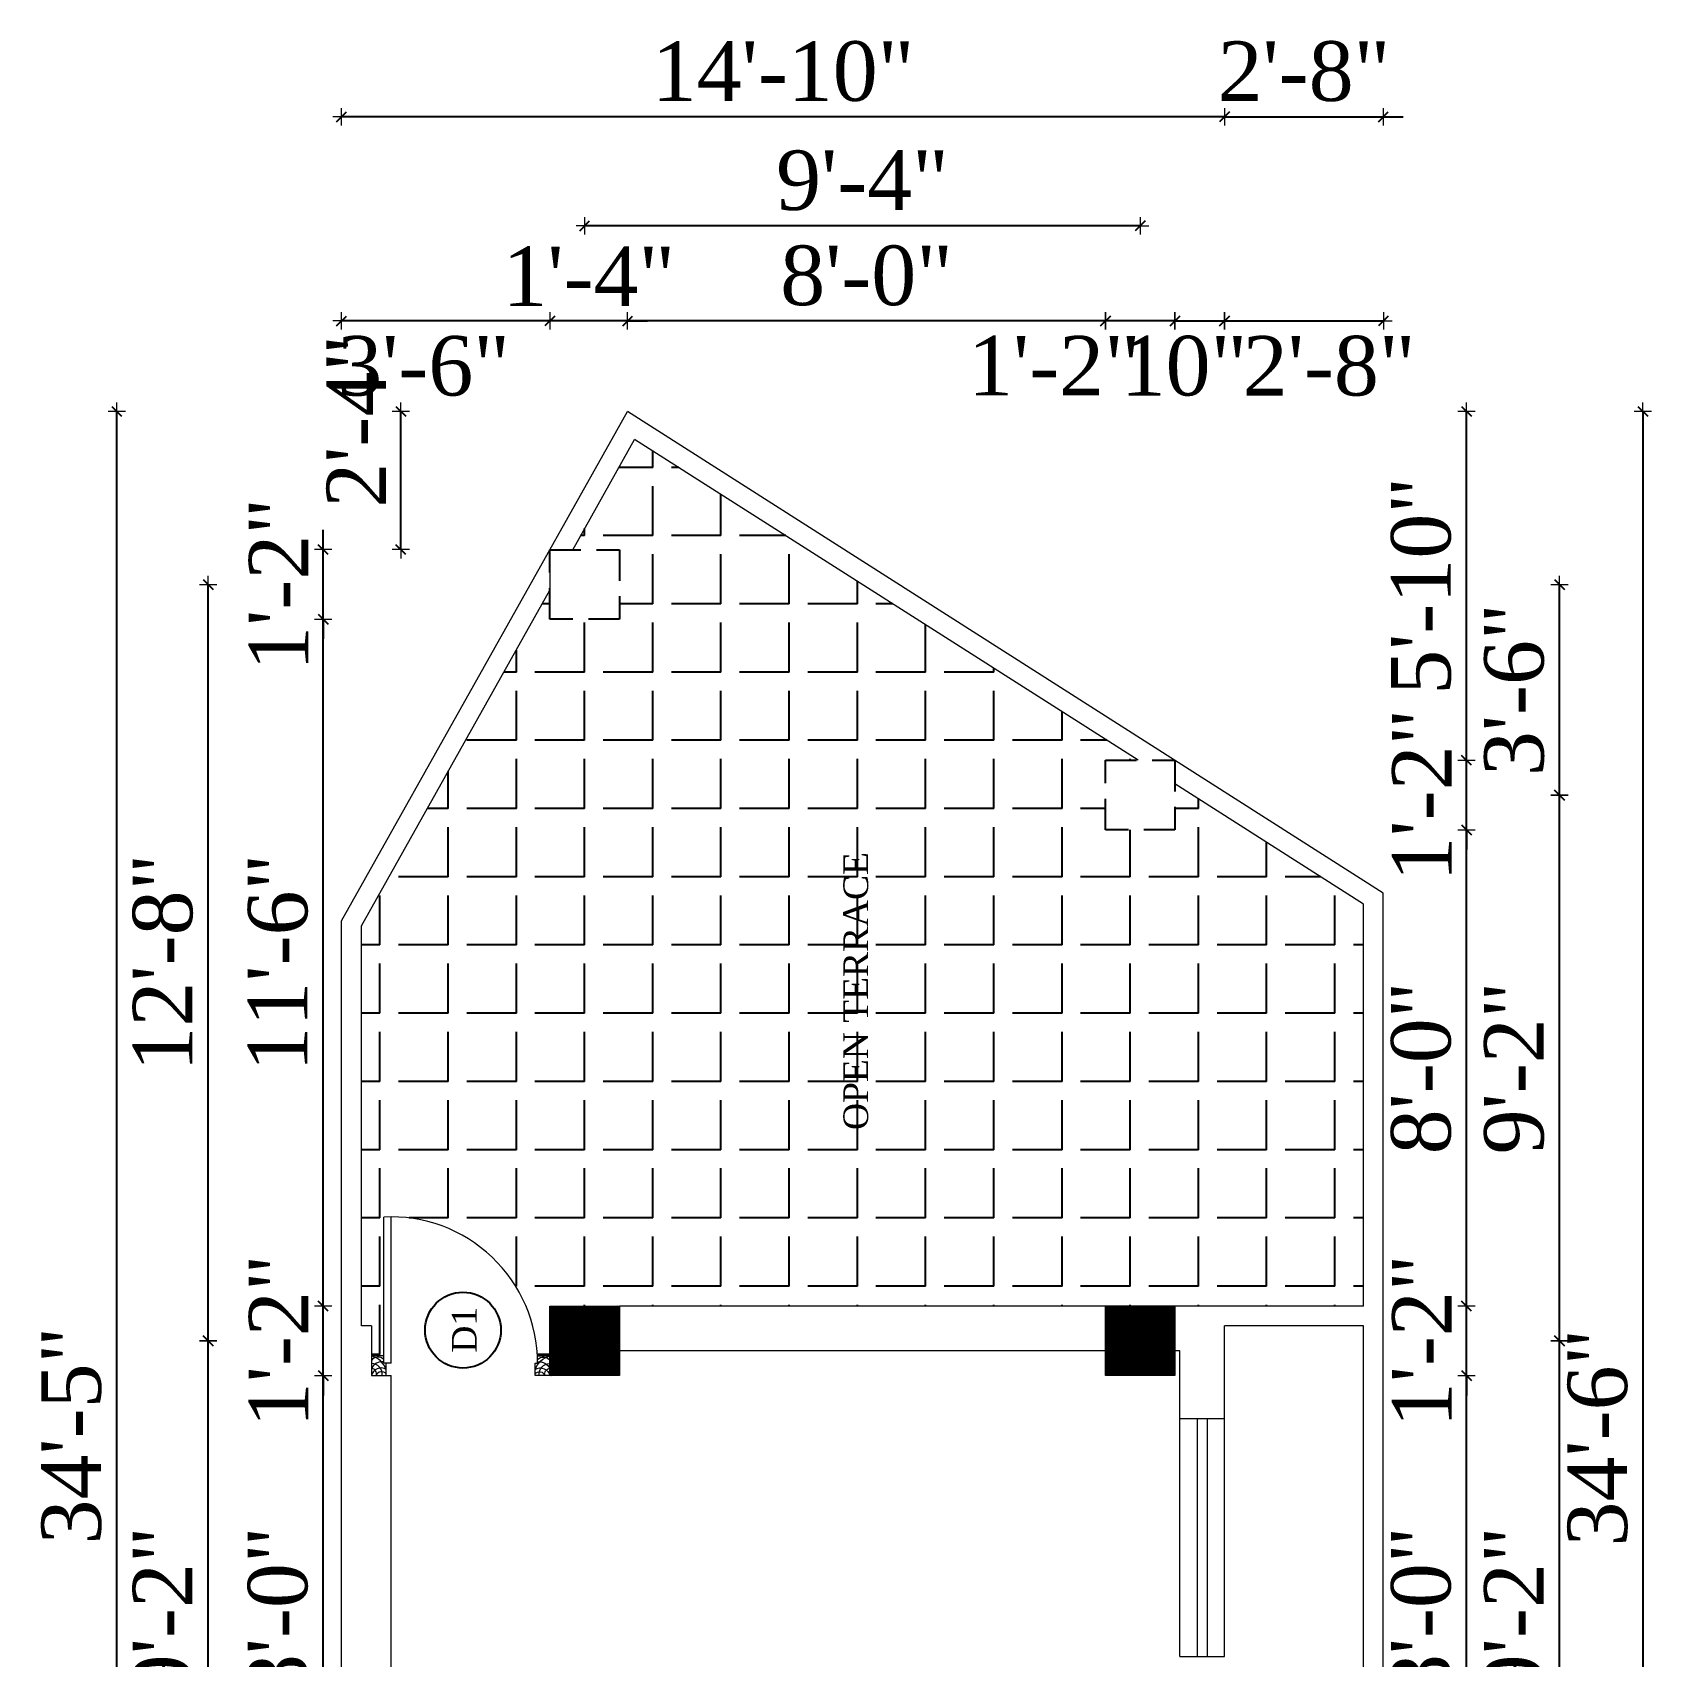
# Model space of a CAD drawing. Header units: inches. Extents: x 4069 to 291496, y -47643 to 12535.
# Drawn here: x 31927.5 to 32253.9, y 3968.4 to 4295.7 of the extents above; entities that cross this region are included whole.
import ezdxf

# ---------------------------------------------------------------- set-up
doc = ezdxf.new("R2010")
doc.units = ezdxf.units.IN
doc.header["$LTSCALE"] = 5
doc.header["$MEASUREMENT"] = 0
doc.linetypes.add('HIDDEN', pattern=[0.375, 0.25, -0.125])
for name, color, linetype, lineweight in [('A-WALL', 7, 'Continuous', 9), ('Dimension', 7, 'Continuous', 18), ('DOOR', 62, 'Continuous', 0)]:
    doc.layers.add(name, color=color, linetype=linetype, lineweight=lineweight)
doc.layers.add('dim line', color=7, linetype='Continuous', lineweight=15, true_color=0xfab2b2)
doc.layers.add('TEXT', color=6, linetype='Continuous')
doc.layers.add('WALL', color=7, linetype='Continuous')
doc.styles.add('ordinary', font='times.ttf')
doc.dimstyles.new('Copy of 96', dxfattribs={"dimtxt": 7, "dimasz": 4, "dimexe": 0.5, "dimexo": 0.5, "dimgap": 3, "dimtad": 1, "dimdec": 1, "dimzin": 11, "dimdsep": 46, "dimlunit": 4, "dimtxsty": 'ordinary', "dimblk": 'OBLIQUE', "dimcen": 0.09, "dimse1": 1, "dimse2": 1, "dimclrt": 6, "dimazin": 0, "dimtfac": 1, "dimtdec": 1, "dimtix": 1, "dimtmove": 2, "dimatfit": 3, "dimldrblk": 'leader', "dimfxl": 0.5, "dimfxlon": 1, "dimtolj": 1, "dimtzin": 0, "dimarcsym": 0})
pattern_1 = [(135, (33647.55626, -20506.71745), (-0.08838834765, -0.08838834765), [])]

# ---------------------------------------------------------------- blocks, each defined once
blk = doc.blocks.new('oblique')
at = {"color": 0, "lineweight": -2}
blk.add_line((0.25, 0.25), (-0.25, -0.25), dxfattribs=at)
at = {"layer": 'dim line', "lineweight": 9}
for p, q in [((-0.4375, 0), (0.4375, 0)), ((0, 0.4375), (0, -0.4375))]:
    blk.add_line(p, q, dxfattribs=at)
blk = doc.blocks.new('*D975')
at = {"layer": 'A-WALL', "color": 0, "lineweight": -2, "ltscale": 5, "transparency": 16777216}
blk.add_line((32216.59, 3929.36), (32216.59, 4024.98), dxfattribs=at)
at = {"layer": 'Defpoints', "color": 0, "ltscale": 5, "transparency": 16777216}
for p in [(32157.84, 4024.98, -58.17), (32216.59, 4024.98), (32157.84, 3929.36, -58.17)]:
    blk.add_point(p, dxfattribs=at)
at = {"layer": 'A-WALL', "color": 0, "lineweight": -2, "ltscale": 5, "transparency": 16777216, "xscale": 4, "yscale": 4, "zscale": 4}
for p, rotation in [((32216.59, 4024.98), 90), ((32216.59, 3929.36), 270)]:
    blk.add_blockref('oblique', p, dxfattribs=dict(at, rotation=rotation))
at = {"layer": 'A-WALL', "color": 6, "ltscale": 5, "transparency": 16777216, "insert": (32207.49, 3977.17), "char_height": 12, "attachment_point": 5, "rotation": 90, "style": 'ordinary'}
blk.add_mtext('\\A1;8\'-0"', dxfattribs=at)
blk = doc.blocks.new('_OBLIQUE')
at = {"color": 0, "linetype": 'ByBlock'}
blk.add_line((-0.5, -0.5), (0.5, 0.5), dxfattribs=at)
blk = doc.blocks.new('leader')
at = {"layer": 'Dimension'}
for p, q in [((0, -4.328), (0, 4.328)), ((-4.424, 0), (4.424, 0))]:
    blk.add_line(p, q, dxfattribs=at)
blk = doc.blocks.new('*D976')
at = {"layer": 'A-WALL', "color": 0, "lineweight": -2, "ltscale": 5, "transparency": 16777216}
for p, q in [((32216.59, 4038.98), (32216.59, 4042.98)), ((32216.59, 4024.98), (32216.59, 4038.98)), ((32216.59, 4024.98), (32216.59, 4020.98))]:
    blk.add_line(p, q, dxfattribs=at)
at = {"layer": 'Defpoints', "color": 0, "ltscale": 5, "transparency": 16777216}
for p in [(32157.84, 4038.98, -58.17), (32216.59, 4038.98), (32157.84, 4024.98, -58.17)]:
    blk.add_point(p, dxfattribs=at)
at = {"layer": 'A-WALL', "color": 0, "lineweight": -2, "ltscale": 5, "transparency": 16777216, "xscale": 4, "yscale": 4, "zscale": 4}
for p, rotation in [((32216.59, 4038.98), 270), ((32216.59, 4024.98), 90)]:
    blk.add_blockref('oblique', p, dxfattribs=dict(at, rotation=rotation))
at = {"layer": 'A-WALL', "color": 6, "ltscale": 5, "transparency": 16777216, "insert": (32207.59, 4031.98), "char_height": 12, "attachment_point": 5, "rotation": 90, "style": 'ordinary'}
blk.add_mtext('\\A1;1\'-2"', dxfattribs=at)
blk = doc.blocks.new('*D977')
at = {"layer": 'A-WALL', "color": 0, "lineweight": -2, "ltscale": 5, "transparency": 16777216}
blk.add_line((32216.59, 4038.98), (32216.59, 4134.98), dxfattribs=at)
at = {"layer": 'Defpoints', "color": 0, "ltscale": 5, "transparency": 16777216}
for p in [(32157.84, 4134.98), (32216.59, 4134.98), (32157.84, 4038.98, -58.17)]:
    blk.add_point(p, dxfattribs=at)
at = {"layer": 'A-WALL', "color": 0, "lineweight": -2, "ltscale": 5, "transparency": 16777216, "xscale": 4, "yscale": 4, "zscale": 4}
for p, rotation in [((32216.59, 4134.98), 90), ((32216.59, 4038.98), 270)]:
    blk.add_blockref('oblique', p, dxfattribs=dict(at, rotation=rotation))
at = {"layer": 'A-WALL', "color": 6, "ltscale": 5, "transparency": 16777216, "insert": (32207.49, 4086.98), "char_height": 12, "attachment_point": 5, "rotation": 90, "style": 'ordinary'}
blk.add_mtext('\\A1;8\'-0"', dxfattribs=at)
blk = doc.blocks.new('*D978')
at = {"layer": 'A-WALL', "color": 0, "lineweight": -2, "ltscale": 5, "transparency": 16777216}
for p, q in [((32216.59, 4148.98), (32216.59, 4152.98)), ((32216.59, 4134.98), (32216.59, 4148.98)), ((32216.59, 4134.98), (32216.59, 4130.98))]:
    blk.add_line(p, q, dxfattribs=at)
at = {"layer": 'Defpoints', "color": 0, "ltscale": 5, "transparency": 16777216}
for p in [(32157.84, 4148.98, -58.17), (32216.59, 4148.98), (32157.84, 4134.98)]:
    blk.add_point(p, dxfattribs=at)
at = {"layer": 'A-WALL', "color": 0, "lineweight": -2, "ltscale": 5, "transparency": 16777216, "xscale": 4, "yscale": 4, "zscale": 4}
for p, rotation in [((32216.59, 4148.98), 270), ((32216.59, 4134.98), 90)]:
    blk.add_blockref('oblique', p, dxfattribs=dict(at, rotation=rotation))
at = {"layer": 'A-WALL', "color": 6, "ltscale": 5, "transparency": 16777216, "insert": (32207.59, 4141.98), "char_height": 12, "attachment_point": 5, "rotation": 90, "style": 'ordinary'}
blk.add_mtext('\\A1;1\'-2"', dxfattribs=at)
blk = doc.blocks.new('*D979')
at = {"layer": 'A-WALL', "color": 0, "lineweight": -2, "ltscale": 5, "transparency": 16777216}
blk.add_line((32235.34, 3922.36), (32235.34, 4031.98), dxfattribs=at)
at = {"layer": 'Defpoints', "color": 0, "ltscale": 5, "transparency": 16777216}
for p in [(32150.84, 4031.98, -58.17), (32235.34, 4031.98), (32150.84, 3922.36, -58.17)]:
    blk.add_point(p, dxfattribs=at)
at = {"layer": 'A-WALL', "color": 0, "lineweight": -2, "ltscale": 5, "transparency": 16777216, "xscale": 4, "yscale": 4, "zscale": 4}
for p, rotation in [((32235.34, 4031.98), 90), ((32235.34, 3922.36), 270)]:
    blk.add_blockref('oblique', p, dxfattribs=dict(at, rotation=rotation))
at = {"layer": 'A-WALL', "color": 6, "ltscale": 5, "transparency": 16777216, "insert": (32226.22, 3977.17), "char_height": 12, "attachment_point": 5, "rotation": 90, "style": 'ordinary'}
blk.add_mtext('\\A1;9\'-2"', dxfattribs=at)
blk = doc.blocks.new('*D980')
at = {"layer": 'A-WALL', "color": 0, "lineweight": -2, "ltscale": 5, "transparency": 16777216}
blk.add_line((32235.34, 4031.98), (32235.34, 4141.98), dxfattribs=at)
at = {"layer": 'Defpoints', "color": 0, "ltscale": 5, "transparency": 16777216}
for p in [(32150.84, 4141.98, -58.17), (32235.34, 4141.98), (32150.84, 4031.98, -58.17)]:
    blk.add_point(p, dxfattribs=at)
at = {"layer": 'A-WALL', "color": 0, "lineweight": -2, "ltscale": 5, "transparency": 16777216, "xscale": 4, "yscale": 4, "zscale": 4}
for p, rotation in [((32235.34, 4141.98), 90), ((32235.34, 4031.98), 270)]:
    blk.add_blockref('oblique', p, dxfattribs=dict(at, rotation=rotation))
at = {"layer": 'A-WALL', "color": 6, "ltscale": 5, "transparency": 16777216, "insert": (32226.22, 4086.98), "char_height": 12, "attachment_point": 5, "rotation": 90, "style": 'ordinary'}
blk.add_mtext('\\A1;9\'-2"', dxfattribs=at)
blk = doc.blocks.new('*D886')
at = {"layer": 'A-WALL', "color": 0, "lineweight": -2, "ltscale": 5, "transparency": 16777216}
blk.add_line((32252.15, 4219.32), (32252.15, 3805.65), dxfattribs=at)
at = {"layer": 'Defpoints', "color": 0, "ltscale": 5, "transparency": 16777216}
for p in [(32047.5, 4219.32, -58), (32157.84, 3805.65, -58.17), (32252.15, 3805.65)]:
    blk.add_point(p, dxfattribs=at)
at = {"layer": 'A-WALL', "color": 0, "lineweight": -2, "ltscale": 5, "transparency": 16777216, "xscale": 4, "yscale": 4, "zscale": 4}
for p, rotation in [((32252.15, 4219.32), 90), ((32252.15, 3805.65), 270)]:
    blk.add_blockref('oblique', p, dxfattribs=dict(at, rotation=rotation))
at = {"layer": 'A-WALL', "color": 6, "ltscale": 5, "transparency": 16777216, "insert": (32243.05, 4012.48), "char_height": 12, "attachment_point": 5, "rotation": 90, "style": 'ordinary'}
blk.add_mtext('\\A1;34\'-6"', dxfattribs=at)
blk = doc.blocks.new('*D983')
at = {"layer": 'A-WALL', "color": 0, "lineweight": -2, "ltscale": 5, "transparency": 16777216}
blk.add_line((31986.13, 3929.36), (31986.13, 4024.98), dxfattribs=at)
at = {"layer": 'Defpoints', "color": 0, "ltscale": 5, "transparency": 16777216}
for p in [(31986.13, 4024.98), (32031.84, 4024.98, -58.17), (32031.84, 3929.36, -58.17)]:
    blk.add_point(p, dxfattribs=at)
at = {"layer": 'A-WALL', "color": 0, "lineweight": -2, "ltscale": 5, "transparency": 16777216, "xscale": 4, "yscale": 4, "zscale": 4}
for p, rotation in [((31986.13, 4024.98), 90), ((31986.13, 3929.36), 270)]:
    blk.add_blockref('oblique', p, dxfattribs=dict(at, rotation=rotation))
at = {"layer": 'A-WALL', "color": 6, "ltscale": 5, "transparency": 16777216, "insert": (31977.02, 3977.17), "char_height": 12, "attachment_point": 5, "rotation": 90, "style": 'ordinary'}
blk.add_mtext('\\A1;8\'-0"', dxfattribs=at)
blk = doc.blocks.new('*D984')
at = {"layer": 'A-WALL', "color": 0, "lineweight": -2, "ltscale": 5, "transparency": 16777216}
for p, q in [((31986.13, 4038.98), (31986.13, 4042.98)), ((31986.13, 4024.98), (31986.13, 4038.98)), ((31986.13, 4024.98), (31986.13, 4020.98))]:
    blk.add_line(p, q, dxfattribs=at)
at = {"layer": 'Defpoints', "color": 0, "ltscale": 5, "transparency": 16777216}
for p in [(31986.13, 4038.98), (32031.84, 4038.98, -58.17), (32031.84, 4024.98, -58.17)]:
    blk.add_point(p, dxfattribs=at)
at = {"layer": 'A-WALL', "color": 0, "lineweight": -2, "ltscale": 5, "transparency": 16777216, "xscale": 4, "yscale": 4, "zscale": 4}
for p, rotation in [((31986.13, 4038.98), 270), ((31986.13, 4024.98), 90)]:
    blk.add_blockref('oblique', p, dxfattribs=dict(at, rotation=rotation))
at = {"layer": 'A-WALL', "color": 6, "ltscale": 5, "transparency": 16777216, "insert": (31977.13, 4031.98), "char_height": 12, "attachment_point": 5, "rotation": 90, "style": 'ordinary'}
blk.add_mtext('\\A1;1\'-2"', dxfattribs=at)
blk = doc.blocks.new('*D888')
at = {"layer": 'A-WALL', "color": 0, "lineweight": -2, "ltscale": 5, "transparency": 16777216}
blk.add_line((31986.13, 4038.98), (31986.13, 4177.44), dxfattribs=at)
at = {"layer": 'Defpoints', "color": 0, "ltscale": 5, "transparency": 16777216}
for p in [(31986.13, 4177.44), (32031.84, 4177.44, -58.17), (32031.84, 4038.98, -58.17)]:
    blk.add_point(p, dxfattribs=at)
at = {"layer": 'A-WALL', "color": 0, "lineweight": -2, "ltscale": 5, "transparency": 16777216, "xscale": 4, "yscale": 4, "zscale": 4}
for p, rotation in [((31986.13, 4177.44), 90), ((31986.13, 4038.98), 270)]:
    blk.add_blockref('oblique', p, dxfattribs=dict(at, rotation=rotation))
at = {"layer": 'A-WALL', "color": 6, "ltscale": 5, "transparency": 16777216, "insert": (31977.02, 4108.21), "char_height": 12, "attachment_point": 5, "rotation": 90, "style": 'ordinary'}
blk.add_mtext('\\A1;11\'-6"', dxfattribs=at)
blk = doc.blocks.new('*D985')
at = {"layer": 'A-WALL', "color": 0, "lineweight": -2, "ltscale": 5, "transparency": 16777216}
for p, q in [((31986.13, 4191.44), (31986.13, 4195.44)), ((31986.13, 4177.44), (31986.13, 4191.44)), ((31986.13, 4177.44), (31986.13, 4173.44))]:
    blk.add_line(p, q, dxfattribs=at)
at = {"layer": 'Defpoints', "color": 0, "ltscale": 5, "transparency": 16777216}
for p in [(31986.13, 4191.44), (32031.84, 4191.44, -58.17), (32031.84, 4177.44, -58.17)]:
    blk.add_point(p, dxfattribs=at)
at = {"layer": 'A-WALL', "color": 0, "lineweight": -2, "ltscale": 5, "transparency": 16777216, "xscale": 4, "yscale": 4, "zscale": 4}
for p, rotation in [((31986.13, 4191.44), 270), ((31986.13, 4177.44), 90)]:
    blk.add_blockref('oblique', p, dxfattribs=dict(at, rotation=rotation))
at = {"layer": 'A-WALL', "color": 6, "ltscale": 5, "transparency": 16777216, "insert": (31977.13, 4184.44), "char_height": 12, "attachment_point": 5, "rotation": 90, "style": 'ordinary'}
blk.add_mtext('\\A1;1\'-2"', dxfattribs=at)
blk = doc.blocks.new('*D986')
at = {"layer": 'A-WALL', "color": 0, "lineweight": -2, "ltscale": 5, "transparency": 16777216}
blk.add_line((31962.93, 3922.36), (31962.93, 4031.98), dxfattribs=at)
at = {"layer": 'Defpoints', "color": 0, "ltscale": 5, "transparency": 16777216}
for p in [(31962.93, 4031.98), (32038.84, 4031.98, -58.17), (32038.84, 3922.36, -58.17)]:
    blk.add_point(p, dxfattribs=at)
at = {"layer": 'A-WALL', "color": 0, "lineweight": -2, "ltscale": 5, "transparency": 16777216, "xscale": 4, "yscale": 4, "zscale": 4}
for p, rotation in [((31962.93, 4031.98), 90), ((31962.93, 3922.36), 270)]:
    blk.add_blockref('oblique', p, dxfattribs=dict(at, rotation=rotation))
at = {"layer": 'A-WALL', "color": 6, "ltscale": 5, "transparency": 16777216, "insert": (31953.81, 3977.17), "char_height": 12, "attachment_point": 5, "rotation": 90, "style": 'ordinary'}
blk.add_mtext('\\A1;9\'-2"', dxfattribs=at)
blk = doc.blocks.new('*D987')
at = {"layer": 'A-WALL', "color": 0, "lineweight": -2, "ltscale": 5, "transparency": 16777216}
blk.add_line((31962.93, 4031.98), (31962.93, 4184.44), dxfattribs=at)
at = {"layer": 'Defpoints', "color": 0, "ltscale": 5, "transparency": 16777216}
for p in [(31962.93, 4184.44), (32038.84, 4184.44, -58.17), (32038.84, 4031.98, -58.17)]:
    blk.add_point(p, dxfattribs=at)
at = {"layer": 'A-WALL', "color": 0, "lineweight": -2, "ltscale": 5, "transparency": 16777216, "xscale": 4, "yscale": 4, "zscale": 4}
for p, rotation in [((31962.93, 4184.44), 90), ((31962.93, 4031.98), 270)]:
    blk.add_blockref('oblique', p, dxfattribs=dict(at, rotation=rotation))
at = {"layer": 'A-WALL', "color": 6, "ltscale": 5, "transparency": 16777216, "insert": (31953.83, 4108.21), "char_height": 12, "attachment_point": 5, "rotation": 90, "style": 'ordinary'}
blk.add_mtext('\\A1;12\'-8"', dxfattribs=at)
blk = doc.blocks.new('*D890')
at = {"layer": 'A-WALL', "color": 0, "lineweight": -2, "ltscale": 5, "transparency": 16777216}
blk.add_line((31944.5, 3806.47), (31944.5, 4219.32), dxfattribs=at)
at = {"layer": 'Defpoints', "color": 0, "ltscale": 5, "transparency": 16777216}
for p in [(31944.5, 4219.32), (32047.5, 4219.32, -58), (32031.84, 3806.47, -58.17)]:
    blk.add_point(p, dxfattribs=at)
at = {"layer": 'A-WALL', "color": 0, "lineweight": -2, "ltscale": 5, "transparency": 16777216, "xscale": 4, "yscale": 4, "zscale": 4}
for p, rotation in [((31944.5, 4219.32), 90), ((31944.5, 3806.47), 270)]:
    blk.add_blockref('oblique', p, dxfattribs=dict(at, rotation=rotation))
at = {"layer": 'A-WALL', "color": 6, "ltscale": 5, "transparency": 16777216, "insert": (31935.4, 4012.89), "char_height": 12, "attachment_point": 5, "rotation": 90, "style": 'ordinary'}
blk.add_mtext('\\A1;34\'-5"', dxfattribs=at)
blk = doc.blocks.new('*D989')
at = {"layer": 'A-WALL', "color": 0, "lineweight": -2, "ltscale": 5, "transparency": 16777216}
blk.add_line((32001.79, 4191.44), (32001.79, 4219.32), dxfattribs=at)
at = {"layer": 'Defpoints', "color": 0, "ltscale": 5, "transparency": 16777216}
for p in [(32001.79, 4219.32), (32047.5, 4219.32), (32031.84, 4191.44, -58.17)]:
    blk.add_point(p, dxfattribs=at)
at = {"layer": 'A-WALL', "color": 0, "lineweight": -2, "ltscale": 5, "transparency": 16777216, "xscale": 4, "yscale": 4, "zscale": 4}
for p, rotation in [((32001.79, 4219.32), 90), ((32001.79, 4191.44), 270)]:
    blk.add_blockref('oblique', p, dxfattribs=dict(at, rotation=rotation))
at = {"layer": 'A-WALL', "color": 6, "ltscale": 5, "transparency": 16777216, "insert": (31992.79, 4217.31), "char_height": 12, "attachment_point": 5, "rotation": 90, "style": 'ordinary'}
blk.add_mtext('\\A1;2\'-4"', dxfattribs=at)
blk = doc.blocks.new('*D990')
at = {"layer": 'A-WALL', "color": 0, "lineweight": -2, "ltscale": 5, "transparency": 16777216}
blk.add_line((32216.59, 4148.98), (32216.59, 4219.32), dxfattribs=at)
at = {"layer": 'Defpoints', "color": 0, "ltscale": 5, "transparency": 16777216}
for p in [(32047.5, 4219.32, -116.34), (32216.59, 4219.32), (32157.84, 4148.98, -58.17)]:
    blk.add_point(p, dxfattribs=at)
at = {"layer": 'A-WALL', "color": 0, "lineweight": -2, "ltscale": 5, "transparency": 16777216, "xscale": 4, "yscale": 4, "zscale": 4}
for p, rotation in [((32216.59, 4219.32), 90), ((32216.59, 4148.98), 270)]:
    blk.add_blockref('oblique', p, dxfattribs=dict(at, rotation=rotation))
at = {"layer": 'A-WALL', "color": 6, "ltscale": 5, "transparency": 16777216, "insert": (32207.49, 4184.15), "char_height": 12, "attachment_point": 5, "rotation": 90, "style": 'ordinary'}
blk.add_mtext('\\A1;5\'-10"', dxfattribs=at)
blk = doc.blocks.new('*D895')
at = {"layer": 'A-WALL', "color": 0, "lineweight": -2, "ltscale": 5, "transparency": 16777216}
blk.add_line((32157.84, 4237.53), (32143.84, 4237.53), dxfattribs=at)
at = {"layer": 'Defpoints', "color": 0, "ltscale": 5, "transparency": 16777216}
for p in [(32143.84, 4237.53), (32143.84, 4148.98, -58.17), (32157.84, 4148.98, -58.17)]:
    blk.add_point(p, dxfattribs=at)
at = {"layer": 'A-WALL', "color": 0, "lineweight": -2, "ltscale": 5, "transparency": 16777216, "xscale": 4, "yscale": 4, "zscale": 4, "rotation": 180}
blk.add_blockref('oblique', (32143.84, 4237.53), dxfattribs=at)
at = {"layer": 'A-WALL', "color": 0, "lineweight": -2, "ltscale": 5, "transparency": 16777216, "xscale": 4, "yscale": 4, "zscale": 4}
blk.add_blockref('oblique', (32157.84, 4237.53), dxfattribs=at)
at = {"layer": 'A-WALL', "color": 6, "ltscale": 5, "transparency": 16777216, "insert": (32133.53, 4228.53), "char_height": 12, "attachment_point": 5, "style": 'ordinary'}
blk.add_mtext('\\A1;1\'-2"', dxfattribs=at)
blk = doc.blocks.new('*D896')
at = {"layer": 'A-WALL', "color": 0, "lineweight": -2, "ltscale": 5, "transparency": 16777216}
blk.add_line((32167.84, 4278.7), (31989.84, 4278.7), dxfattribs=at)
at = {"layer": 'Defpoints', "color": 0, "ltscale": 5, "transparency": 16777216}
for p in [(31989.84, 4278.7), (32167.84, 4142.61, -58.17), (31989.84, 4116.66, -58.17)]:
    blk.add_point(p, dxfattribs=at)
at = {"layer": 'A-WALL', "color": 0, "lineweight": -2, "ltscale": 5, "transparency": 16777216, "xscale": 4, "yscale": 4, "zscale": 4, "rotation": 180}
blk.add_blockref('oblique', (31989.84, 4278.7), dxfattribs=at)
at = {"layer": 'A-WALL', "color": 0, "lineweight": -2, "ltscale": 5, "transparency": 16777216, "xscale": 4, "yscale": 4, "zscale": 4}
blk.add_blockref('oblique', (32167.84, 4278.7), dxfattribs=at)
at = {"layer": 'A-WALL', "color": 6, "ltscale": 5, "transparency": 16777216, "insert": (32078.84, 4287.8), "char_height": 12, "attachment_point": 5, "style": 'ordinary'}
blk.add_mtext('\\A1;14\'-10"', dxfattribs=at)
blk = doc.blocks.new('*D897')
at = {"layer": 'A-WALL', "color": 0, "lineweight": -2, "ltscale": 5, "transparency": 16777216}
blk.add_line((32143.84, 4237.53), (32047.5, 4237.53), dxfattribs=at)
at = {"layer": 'Defpoints', "color": 0, "ltscale": 5, "transparency": 16777216}
for p in [(32047.5, 4237.53), (32047.5, 4219.32, -116.34), (32143.84, 4148.98, -58.17)]:
    blk.add_point(p, dxfattribs=at)
at = {"layer": 'A-WALL', "color": 0, "lineweight": -2, "ltscale": 5, "transparency": 16777216, "xscale": 4, "yscale": 4, "zscale": 4, "rotation": 180}
blk.add_blockref('oblique', (32047.5, 4237.53), dxfattribs=at)
at = {"layer": 'A-WALL', "color": 0, "lineweight": -2, "ltscale": 5, "transparency": 16777216, "xscale": 4, "yscale": 4, "zscale": 4}
blk.add_blockref('oblique', (32143.84, 4237.53), dxfattribs=at)
at = {"layer": 'A-WALL', "color": 6, "ltscale": 5, "transparency": 16777216, "insert": (32095.67, 4246.63), "char_height": 12, "attachment_point": 5, "style": 'ordinary'}
blk.add_mtext('\\A1;8\'-0"', dxfattribs=at)
blk = doc.blocks.new('*D898')
at = {"layer": 'A-WALL', "color": 0, "lineweight": -2, "ltscale": 5, "transparency": 16777216}
for p, q in [((32031.84, 4237.53), (32027.84, 4237.53)), ((32047.5, 4237.53), (32031.84, 4237.53)), ((32047.5, 4237.53), (32051.5, 4237.53))]:
    blk.add_line(p, q, dxfattribs=at)
at = {"layer": 'Defpoints', "color": 0, "ltscale": 5, "transparency": 16777216}
for p in [(32031.84, 4237.53), (32047.5, 4219.32, -116.34), (32031.84, 4191.44, -58.17)]:
    blk.add_point(p, dxfattribs=at)
at = {"layer": 'A-WALL', "color": 0, "lineweight": -2, "ltscale": 5, "transparency": 16777216, "xscale": 4, "yscale": 4, "zscale": 4}
blk.add_blockref('oblique', (32031.84, 4237.53), dxfattribs=at)
at = {"layer": 'A-WALL', "color": 0, "lineweight": -2, "ltscale": 5, "transparency": 16777216, "xscale": 4, "yscale": 4, "zscale": 4, "rotation": 180}
blk.add_blockref('oblique', (32047.5, 4237.53), dxfattribs=at)
at = {"layer": 'A-WALL', "color": 6, "ltscale": 5, "transparency": 16777216, "insert": (32039.67, 4246.53), "char_height": 12, "attachment_point": 5, "style": 'ordinary'}
blk.add_mtext('\\A1;1\'-4"', dxfattribs=at)
blk = doc.blocks.new('*D899')
at = {"layer": 'A-WALL', "color": 0, "lineweight": -2, "ltscale": 5, "transparency": 16777216}
blk.add_line((32157.84, 4237.53), (32167.84, 4237.53), dxfattribs=at)
at = {"layer": 'Defpoints', "color": 0, "ltscale": 5, "transparency": 16777216}
for p in [(32167.84, 4237.53), (32157.84, 4148.98, -58.17), (32167.84, 4142.61, -58)]:
    blk.add_point(p, dxfattribs=at)
at = {"layer": 'A-WALL', "color": 0, "lineweight": -2, "ltscale": 5, "transparency": 16777216, "xscale": 4, "yscale": 4, "zscale": 4, "rotation": 180}
blk.add_blockref('oblique', (32157.84, 4237.53), dxfattribs=at)
at = {"layer": 'A-WALL', "color": 0, "lineweight": -2, "ltscale": 5, "transparency": 16777216, "xscale": 4, "yscale": 4, "zscale": 4}
blk.add_blockref('oblique', (32167.84, 4237.53), dxfattribs=at)
at = {"layer": 'A-WALL', "color": 6, "ltscale": 5, "transparency": 16777216, "insert": (32159.65, 4228.42), "char_height": 12, "attachment_point": 5, "style": 'ordinary'}
blk.add_mtext('\\A1;10"', dxfattribs=at)
blk = doc.blocks.new('*D901')
at = {"layer": 'A-WALL', "color": 0, "lineweight": -2, "ltscale": 5, "transparency": 16777216}
blk.add_line((32150.84, 4256.7), (32038.84, 4256.7), dxfattribs=at)
at = {"layer": 'Defpoints', "color": 0, "ltscale": 5, "transparency": 16777216}
for p in [(32038.84, 4256.7), (32038.84, 4184.44, -58.17), (32150.84, 4141.98, -58.17)]:
    blk.add_point(p, dxfattribs=at)
at = {"layer": 'A-WALL', "color": 0, "lineweight": -2, "ltscale": 5, "transparency": 16777216, "xscale": 4, "yscale": 4, "zscale": 4, "rotation": 180}
blk.add_blockref('oblique', (32038.84, 4256.7), dxfattribs=at)
at = {"layer": 'A-WALL', "color": 0, "lineweight": -2, "ltscale": 5, "transparency": 16777216, "xscale": 4, "yscale": 4, "zscale": 4}
blk.add_blockref('oblique', (32150.84, 4256.7), dxfattribs=at)
at = {"layer": 'A-WALL', "color": 6, "ltscale": 5, "transparency": 16777216, "insert": (32094.84, 4265.82), "char_height": 12, "attachment_point": 5, "style": 'ordinary'}
blk.add_mtext('\\A1;9\'-4"', dxfattribs=at)
blk = doc.blocks.new('*D902')
at = {"layer": 'A-WALL', "color": 0, "lineweight": -2, "ltscale": 5, "transparency": 16777216}
blk.add_line((32031.84, 4237.53), (31989.84, 4237.53), dxfattribs=at)
at = {"layer": 'Defpoints', "color": 0, "ltscale": 5, "transparency": 16777216}
for p in [(31989.84, 4237.53), (32031.84, 4191.44, -58.17), (31989.84, 4116.66, -58.17)]:
    blk.add_point(p, dxfattribs=at)
at = {"layer": 'A-WALL', "color": 0, "lineweight": -2, "ltscale": 5, "transparency": 16777216, "xscale": 4, "yscale": 4, "zscale": 4, "rotation": 180}
blk.add_blockref('oblique', (31989.84, 4237.53), dxfattribs=at)
at = {"layer": 'A-WALL', "color": 0, "lineweight": -2, "ltscale": 5, "transparency": 16777216, "xscale": 4, "yscale": 4, "zscale": 4}
blk.add_blockref('oblique', (32031.84, 4237.53), dxfattribs=at)
at = {"layer": 'A-WALL', "color": 6, "ltscale": 5, "transparency": 16777216, "insert": (32006.37, 4228.42), "char_height": 12, "attachment_point": 5, "style": 'ordinary'}
blk.add_mtext('\\A1;3\'-6"', dxfattribs=at)
blk = doc.blocks.new('*D993')
at = {"layer": 'A-WALL', "color": 0, "lineweight": -2, "ltscale": 5, "transparency": 16777216}
blk.add_line((32167.84, 4237.53), (32199.84, 4237.53), dxfattribs=at)
at = {"layer": 'Defpoints', "color": 0, "ltscale": 5, "transparency": 16777216}
for p in [(32199.84, 4237.53), (32167.84, 4142.61, -58), (32199.84, 4122.21)]:
    blk.add_point(p, dxfattribs=at)
at = {"layer": 'A-WALL', "color": 0, "lineweight": -2, "ltscale": 5, "transparency": 16777216, "xscale": 4, "yscale": 4, "zscale": 4, "rotation": 180}
blk.add_blockref('oblique', (32167.84, 4237.53), dxfattribs=at)
at = {"layer": 'A-WALL', "color": 0, "lineweight": -2, "ltscale": 5, "transparency": 16777216, "xscale": 4, "yscale": 4, "zscale": 4}
blk.add_blockref('oblique', (32199.84, 4237.53), dxfattribs=at)
at = {"layer": 'A-WALL', "color": 6, "ltscale": 5, "transparency": 16777216, "insert": (32188.92, 4228.42), "char_height": 12, "attachment_point": 5, "style": 'ordinary'}
blk.add_mtext('\\A1;2\'-8"', dxfattribs=at)
blk = doc.blocks.new('*D903')
at = {"layer": 'A-WALL', "color": 0, "lineweight": -2, "ltscale": 5, "transparency": 16777216}
for p, q in [((32167.84, 4278.7), (32163.84, 4278.7)), ((32167.84, 4278.7), (32199.84, 4278.7)), ((32199.84, 4278.7), (32203.84, 4278.7))]:
    blk.add_line(p, q, dxfattribs=at)
at = {"layer": 'Defpoints', "color": 0, "ltscale": 5, "transparency": 16777216}
for p in [(32199.84, 4278.7), (32167.84, 4142.61, -58.17), (32199.84, 4122.21, -58)]:
    blk.add_point(p, dxfattribs=at)
at = {"layer": 'A-WALL', "color": 0, "lineweight": -2, "ltscale": 5, "transparency": 16777216, "xscale": 4, "yscale": 4, "zscale": 4}
blk.add_blockref('oblique', (32167.84, 4278.7), dxfattribs=at)
at = {"layer": 'A-WALL', "color": 0, "lineweight": -2, "ltscale": 5, "transparency": 16777216, "xscale": 4, "yscale": 4, "zscale": 4, "rotation": 180}
blk.add_blockref('oblique', (32199.84, 4278.7), dxfattribs=at)
at = {"layer": 'A-WALL', "color": 6, "ltscale": 5, "transparency": 16777216, "insert": (32183.84, 4287.8), "char_height": 12, "attachment_point": 5, "style": 'ordinary'}
blk.add_mtext('\\A1;2\'-8"', dxfattribs=at)
blk = doc.blocks.new('*D994')
at = {"layer": 'A-WALL', "color": 0, "lineweight": -2, "ltscale": 5, "transparency": 16777216}
blk.add_line((32235.34, 4141.98), (32235.34, 4184.44), dxfattribs=at)
at = {"layer": 'Defpoints', "color": 0, "ltscale": 5, "transparency": 16777216}
for p in [(32038.84, 4184.44, -58.17), (32235.34, 4184.44), (32150.84, 4141.98, -58.17)]:
    blk.add_point(p, dxfattribs=at)
at = {"layer": 'A-WALL', "color": 0, "lineweight": -2, "ltscale": 5, "transparency": 16777216, "xscale": 4, "yscale": 4, "zscale": 4}
for p, rotation in [((32235.34, 4184.44), 90), ((32235.34, 4141.98), 270)]:
    blk.add_blockref('oblique', p, dxfattribs=dict(at, rotation=rotation))
at = {"layer": 'A-WALL', "color": 6, "ltscale": 5, "transparency": 16777216, "insert": (32226.24, 4163.21), "char_height": 12, "attachment_point": 5, "rotation": 90, "style": 'ordinary'}
blk.add_mtext('\\A1;3\'-6"', dxfattribs=at)
blk = doc.blocks.new('A$C27B36B59')
at = {"layer": 'DOOR'}
for p, q in [((0, 4), (0, 0)), ((2.5, 4), (0, 4)), ((2.5, 2.5), (2.5, 4)), ((0, 0), (3, 0)), ((3, 2.5), (2.5, 2.5)), ((3, 0), (3, 2.5))]:
    blk.add_line(p, q, dxfattribs=at)
for centre, radius, start, end in [((-1.4, -0.54), 4.75, 22.1411, 72.838), ((1.34, 2.09), 1.64, 45.138, 144.8948), ((2.21, 0.3), 2.49, 83.3149, 152.658), ((0.13, 0.37), 2.05, 349.4875, 93.6805), ((1.96, -0.47), 2.01, 58.7447, 166.495), ((-0.06, 0.32), 1.13, 343.542, 86.947), ((2.08, -0.4), 1.17, 38.2816, 160.1519)]:
    blk.add_arc(centre, radius, start, end, dxfattribs=at)
blk = doc.blocks.new('D2')
at = {"layer": 'DOOR'}
for p, q in [((74473.95, 24047.59), (74473.95, 24018.09)), ((74473.95, 24047.59), (74475.45, 24047.59)), ((74475.45, 24047.59), (74475.45, 24018.13))]:
    blk.add_line(p, q, dxfattribs=at)
blk.add_arc((74473.95, 24047.59), 29.5, 180, 272.9146, dxfattribs=at)
at = {"layer": 'DOOR', "xscale": -1, "rotation": 180}
blk.add_blockref('A$C27B36B59', (74441.95, 24050.09), dxfattribs=at)
at = {"layer": 'DOOR', "rotation": 180}
blk.add_blockref('A$C27B36B59', (74477.95, 24050.09), dxfattribs=at)

msp = doc.modelspace()

# ---------------------------------------------------------------- hatches: boundary and pattern name
at = {"layer": 'A-WALL', "ltscale": 5}
h = msp.add_hatch(dxfattribs=at)
h.set_pattern_fill('ANSI31', color=256, angle=90)
h.set_pattern_definition(pattern_1)
h.paths.add_polyline_path([(32045.83512, 4024.98168), (32045.83512, 4038.98168), (32031.83512, 4038.98168), (32031.83512, 4024.98168)])
h = msp.add_hatch(dxfattribs=at)
h.set_pattern_fill('ANSI31', color=256, angle=90)
h.set_pattern_definition(pattern_1)
h.paths.add_polyline_path([(32143.83512, 4024.98168), (32157.83512, 4024.98168), (32157.83512, 4038.98168), (32143.83512, 4038.98168)])
at = {"layer": 'WALL', "linetype": 'ByBlock', "ltscale": 5, "true_color": 0xf8991e}
h = msp.add_hatch(dxfattribs=at)
h.set_pattern_fill('ANGLE', color=30, scale=50, angle=90)
h.set_pattern_definition([(90, (33647.556, -23236.996), (-13.75, 4e-15), [10, -3.75]), (180, (33647.556, -23236.996), (-5e-15, -13.75), [10, -3.75])])
h.paths.add_polyline_path([(32048.91225, 4213.67224), (32036.42284, 4191.43531), (32045.83512, 4191.43531), (32045.83512, 4177.43531), (32031.83512, 4177.43531), (32031.83512, 4183.26703), (31993.83512, 4115.60944), (31993.83512, 4034.98168), (31995.83512, 4034.98168), (31995.83512, 4028.98168), (31998.33512, 4028.98168), (31998.33512, 4056.94352, -0.414213562), (32029.29695, 4028.98168), (32031.83512, 4028.98168), (32031.83512, 4038.98168), (32045.83512, 4038.98168), (32195.83512, 4038.98168), (32195.83512, 4120.01453), (32157.83512, 4144.23808), (32157.83512, 4134.98168), (32143.83512, 4134.98168), (32143.83512, 4148.98168), (32150.39373, 4148.98168)])
h.paths.add_polyline_path([(32098.79009, 4073.81161), (32098.79048, 4131.07008), (32088.11456, 4131.07015), (32088.11418, 4073.81168)], flags=24)

# ---------------------------------------------------------------- linework, layer by layer
at = {"layer": 'A-WALL', "ltscale": 5}
for p, q in [((31989.83512, 4116.65586), (32047.49588, 4219.31872)), ((32199.83512, 4122.20828), (32047.49588, 4219.31872)), ((32036.42284, 4191.43531), (32048.91225, 4213.67224)), ((32150.39373, 4148.98168), (32048.91225, 4213.67224)), ((32031.83512, 4191.43531), (32031.83512, 4177.43531)), ((31993.83512, 4115.60944), (32031.83512, 4183.26703)), ((32034.29438, 4177.43531), (32034.31554, 4177.47299)), ((32195.83512, 4120.01453), (32157.83512, 4144.23808)), ((32195.83512, 4120.01453), (32157.83512, 4144.23808)), ((32199.83512, 3805.37381), (32199.83512, 4122.20828)), ((32195.83512, 4038.98168), (32195.83512, 4120.01453)), ((31989.83512, 3806.74495), (31989.83512, 4116.65586)), ((31993.83512, 4034.98168), (31993.83512, 4115.60944)), ((32195.83512, 4038.98168), (32045.83512, 4038.98168)), ((31995.83512, 4034.98168), (31993.83512, 4034.98168)), ((31995.83512, 4034.98168), (31995.83512, 4024.98168)), ((32167.83512, 3968.36056), (32167.83512, 4034.98168)), ((32195.83512, 4034.98168), (32167.83512, 4034.98168)), ((32195.83512, 3809.40001), (32195.83512, 4034.98168)), ((32143.83512, 4029.98168), (32045.83512, 4029.98168)), ((32158.83512, 4029.98168), (32157.83512, 4029.98168)), ((32158.83512, 3968.36056), (32158.83512, 4029.98168)), ((31995.83512, 4024.98168), (31999.83512, 4024.98168)), ((31999.83512, 3815.67985), (31999.83512, 4024.98168)), ((32158.83512, 4016.36056), (32167.83512, 4016.36056)), ((32162.33512, 4016.36056), (32162.33512, 3968.36056)), ((32164.33512, 4016.36056), (32164.33512, 3968.36056)), ((32158.83512, 3968.36056), (32167.83512, 3968.36056))]:
    msp.add_line(p, q, dxfattribs=at)
at = {"layer": 'A-WALL', "ltscale": 5, "elevation": -58.16904}
for points in [[(32031.83512, 4024.98168), (32031.83512, 4038.98168), (32045.83512, 4038.98168), (32045.83512, 4024.98168)], [(32143.83512, 4024.98168), (32143.83512, 4038.98168), (32157.83512, 4038.98168), (32157.83512, 4024.98168)]]:
    msp.add_lwpolyline(points, close=True, dxfattribs=at)
at = {"layer": 'TEXT'}
msp.add_circle((32014.30789, 4034.14033, -58.16904), 7.64038, dxfattribs=at)
at = {"layer": 'WALL', "color": 2, "linetype": 'HIDDEN', "ltscale": 5, "elevation": -58.16904}
for points in [[(32031.83512, 4177.43531), (32031.83512, 4191.43531), (32045.83512, 4191.43531), (32045.83512, 4177.43531)], [(32143.83512, 4134.98168), (32143.83512, 4148.98168), (32157.83512, 4148.98168), (32157.83512, 4134.98168)]]:
    msp.add_lwpolyline(points, close=True, dxfattribs=at)

# ---------------------------------------------------------------- block references
at = {"layer": 'WALL', "color": 2, "linetype": 'ByBlock', "rotation": 180.0000000001949}
msp.add_blockref('D2', (106473.78634, 28075.06959, -58.16904), dxfattribs=at)

# ---------------------------------------------------------------- texts
at = {"layer": 'TEXT', "style": 'ordinary'}
msp.add_text('D1', height=5, rotation=90, dxfattribs=at).set_placement((32017.06431, 4029.59976, -58.16904))
at = {"layer": 'TEXT', "insert": (32096.05507, 4102.48593), "char_height": 5, "attachment_point": 8, "rotation": 89.9996119, "style": 'ordinary'}
msp.add_mtext_dynamic_manual_height_columns('OPEN TERRACE', width=101.5687276, gutter_width=1720.71691, heights=[0], dxfattribs=at)

# ---------------------------------------------------------------- dimensions: what is measured, and where the dimension line sits
at = {"layer": 'A-WALL', "ltscale": 5}
for base, p1, p2, angle, picture, middle in [((31989.83512, 4278.69719), (32167.83512, 4142.60706, -58.16904), (31989.83512, 4116.65586, -58.16904), 180, '*D896', (32078.83512, 4287.80101)), ((32199.83512, 4278.69719), (32167.83512, 4142.60706, -58.16904), (32199.83512, 4122.20828, -58), 180, '*D903', (32183.83512, 4287.80101)), ((32038.83512, 4256.70321), (32150.83512, 4141.98168, -58.16904), (32038.83512, 4184.43531, -58.16904), 180, '*D901', (32094.83512, 4265.82434)), ((32031.83512, 4237.52795), (32047.49588, 4219.31872, -116.33808), (32031.83512, 4191.43531, -58.16904), 180, '*D898', (32039.6655, 4246.52795)), ((32047.49588, 4237.52795), (32143.83512, 4148.98168, -58.16904), (32047.49588, 4219.31872, -116.33808), 180, '*D897', (32095.6655, 4246.63177)), ((31944.50001, 4219.31872), (32031.83512, 3806.47073, -58.16904), (32047.49588, 4219.31872, -58), 90, '*D890', (31935.39619, 4012.89472)), ((32252.15176, 3805.64804), (32047.49588, 4219.31872, -58), (32157.83512, 3805.64804, -58.16904), 90, '*D886', (32243.04794, 4012.48338)), ((32216.59171, 4219.31872), (32157.83512, 4148.98168, -58.16904), (32047.49588, 4219.31872, -116.33808), 90, '*D990', (32207.48788, 4184.1502)), ((31986.126, 4191.43531), (32031.83512, 4177.43531, -58.16904), (32031.83512, 4191.43531, -58.16904), 90, '*D985', (31977.126, 4184.43531)), ((31962.93281, 4184.43531), (32038.83512, 4031.98168, -58.16904), (32038.83512, 4184.43531, -58.16904), 90, '*D987', (31953.82899, 4108.20849)), ((32235.3445, 4184.43531), (32150.83512, 4141.98168, -58.16904), (32038.83512, 4184.43531, -58.16904), 90, '*D994', (32226.24068, 4163.20849)), ((31986.126, 4177.43531), (32031.83512, 4038.98168, -58.16904), (32031.83512, 4177.43531, -58.16904), 90, '*D888', (31977.02217, 4108.20849)), ((32216.59171, 4148.98168), (32157.83512, 4134.98168), (32157.83512, 4148.98168, -58.16904), 90, '*D978', (32207.59171, 4141.98168)), ((32235.3445, 4141.98168), (32150.83512, 4031.98168, -58.16904), (32150.83512, 4141.98168, -58.16904), 90, '*D980', (32226.22338, 4086.98168)), ((32216.59171, 4134.98168), (32157.83512, 4038.98168, -58.16904), (32157.83512, 4134.98168), 90, '*D977', (32207.48788, 4086.98168)), ((31986.126, 4038.98168), (32031.83512, 4024.98168, -58.16904), (32031.83512, 4038.98168, -58.16904), 90, '*D984', (31977.126, 4031.98168)), ((32216.59171, 4038.98168), (32157.83512, 4024.98168, -58.16904), (32157.83512, 4038.98168, -58.16904), 90, '*D976', (32207.59171, 4031.98168)), ((31962.93281, 4031.98168), (32038.83512, 3922.36056, -58.16904), (32038.83512, 4031.98168, -58.16904), 90, '*D986', (31953.81169, 3977.17112)), ((32235.3445, 4031.98168), (32150.83512, 3922.36056, -58.16904), (32150.83512, 4031.98168, -58.16904), 90, '*D979', (32226.22338, 3977.17112)), ((31986.126, 4024.98168), (32031.83512, 3929.36056, -58.16904), (32031.83512, 4024.98168, -58.16904), 90, '*D983', (31977.02217, 3977.17112)), ((32216.59171, 4024.98168), (32157.83512, 3929.36056, -58.16904), (32157.83512, 4024.98168, -58.16904), 90, '*D975', (32207.48788, 3977.17112))]:
    dim = msp.add_linear_dim(base=base, p1=p1, p2=p2, angle=angle, dimstyle='Copy of 96', override={"dimtxt": 12, "dimdec": 0, "dimblk": 'oblique', "dimtdec": 0, "dimarcsym": 1}, dxfattribs=at)
    dim.commit()
    dim.dimension.update_dxf_attribs({"geometry": picture, "text_midpoint": middle})
for base, p1, p2, angle, picture, middle in [((31989.83512, 4237.52795), (32031.83512, 4191.43531, -58.16904), (31989.83512, 4116.65586, -58.16904), 180, '*D902', (32006.36751, 4228.42412)), ((32143.83512, 4237.52795), (32157.83512, 4148.98168, -58.16904), (32143.83512, 4148.98168, -58.16904), 180, '*D895', (32133.53313, 4228.52795)), ((32167.83512, 4237.52795), (32157.83512, 4148.98168, -58.16904), (32167.83512, 4142.60706, -58), 180, '*D899', (32159.64785, 4228.42412)), ((32199.83512, 4237.52795), (32167.83512, 4142.60706, -58), (32199.83512, 4122.20828), 180, '*D993', (32188.92405, 4228.42412)), ((32001.78676, 4219.31872), (32031.83512, 4191.43531, -58.16904), (32047.49588, 4219.31872), 90, '*D989', (31992.78676, 4217.31063))]:
    dim = msp.add_linear_dim(base=base, p1=p1, p2=p2, angle=angle, dimstyle='Copy of 96', override={"dimtxt": 12, "dimdec": 0, "dimblk": 'oblique', "dimtdec": 0, "dimarcsym": 1}, dxfattribs=at)
    dim.commit()
    dim.dimension.update_dxf_attribs({"geometry": picture, "text_midpoint": middle, "dimtype": 160})

doc.saveas('drawing.dxf')
